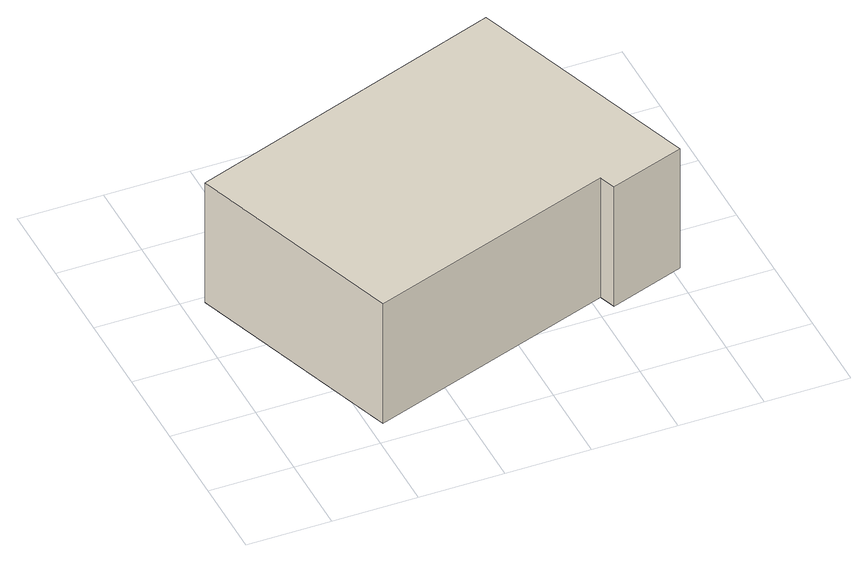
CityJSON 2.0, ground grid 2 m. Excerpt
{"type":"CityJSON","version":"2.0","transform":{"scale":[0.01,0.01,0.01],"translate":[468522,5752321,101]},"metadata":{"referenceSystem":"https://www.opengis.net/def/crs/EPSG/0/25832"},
"CityObjects":{
"building1":{"type":"Building","attributes":{"Gemeindeschluessel":"05754044","BezugspunktDach":"2000","function":"31001_2463","measuredHeight":3.25},"address":[{"country":"Germany","locality":"Verl","thoroughfareNumber":"86","thoroughfareName":"Fichtenteich"}],"geometry":[{"type":"Solid","lod":"1","boundaries":[[[[0,1,2,3,4,5]],[[6,7,8,9,10,11]],[[6,11,5,4]],[[7,6,4,3]],[[8,7,3,2]],[[9,8,2,1]],[[10,9,1,0]],[[11,10,0,5]]]]}]}
},
"vertices":[
[820,855,328],[50,584,328],[231,58,328],[824,262,328],[838,222,328],[1018,284,328],[838,222,3],[824,262,3],[231,58,3],[50,584,3],[820,855,3],[1018,284,3]
]}
